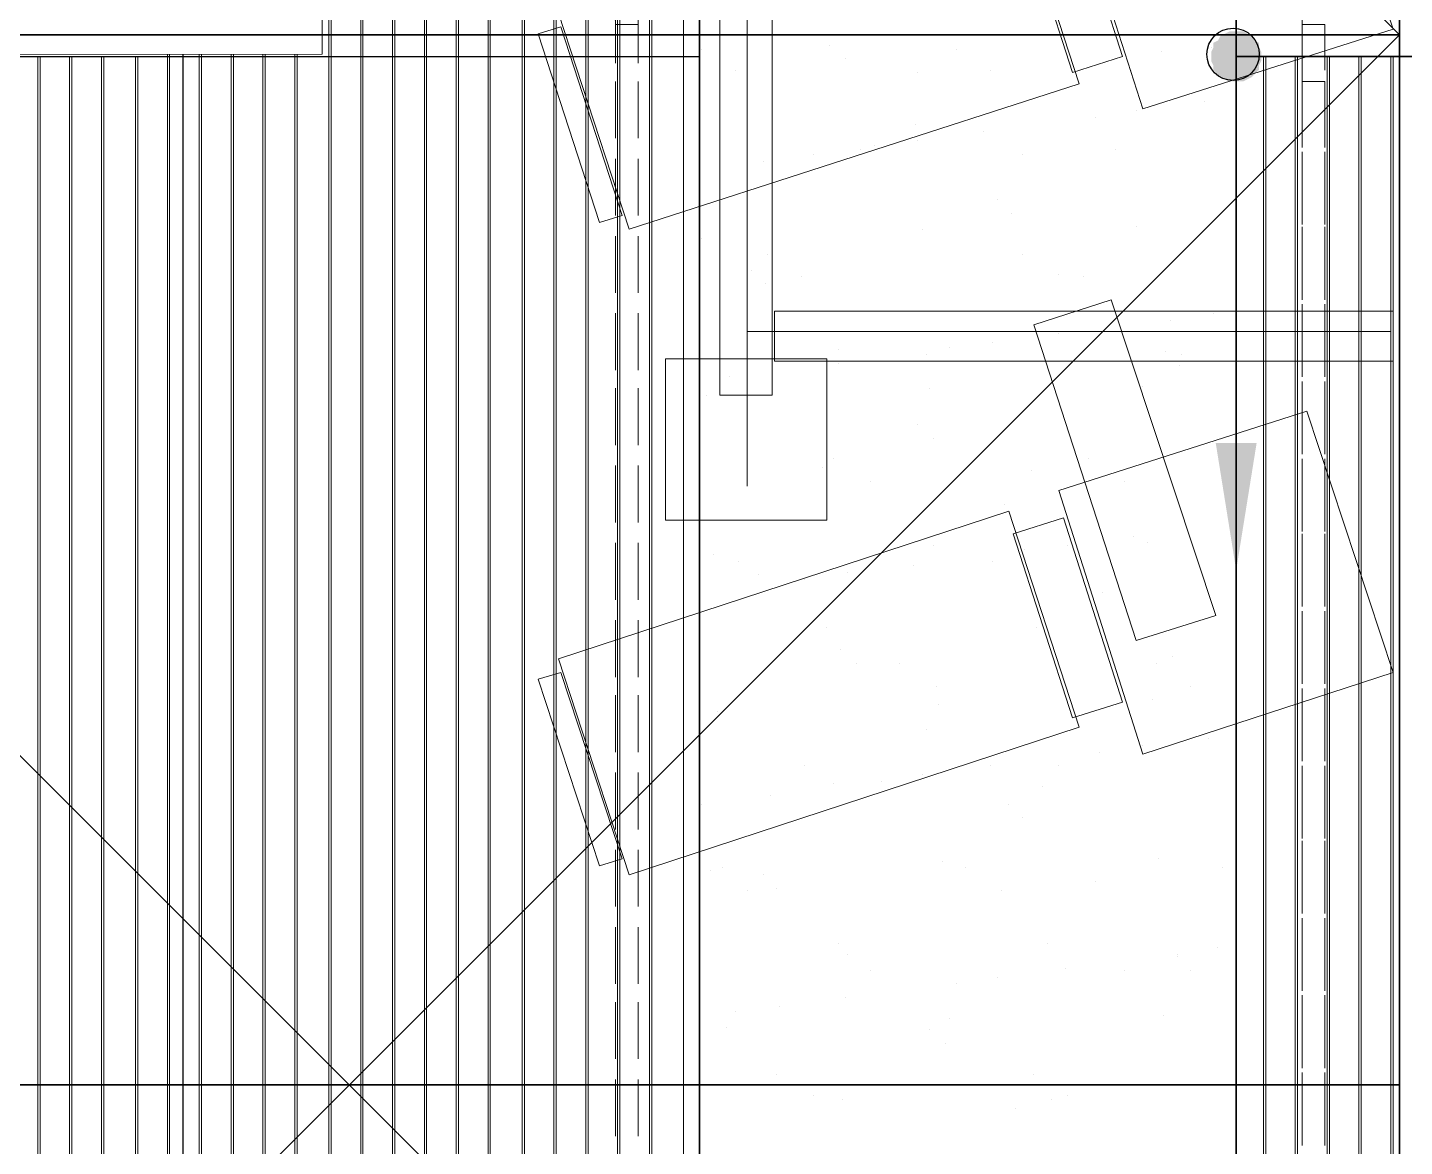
# Model space of a CAD drawing. Header units: millimetres. Extents: x -356862 to 418287, y 0 to 839748.
# Drawn here: x 381774 to 383084, y 772050 to 773116 of the extents above; entities that cross this region are included whole.
import ezdxf

# ---------------------------------------------------------------- set-up
doc = ezdxf.new("R2010")
doc.units = ezdxf.units.MM
doc.layers.add('PDF _Геометрия', color=7, linetype='Continuous', true_color=0xbababa)
doc.layers.add('PDF _Сплошная заливка', color=7, linetype='Continuous', true_color=0xf50000)

msp = doc.modelspace()

# ---------------------------------------------------------------- linework, layer by layer
at = {"color": 1, "lineweight": 35}
for points in [[(381079.7093, 775109.0199), (383079.7093, 773109.0199)], [(381079.7093, 771109.0199), (383079.7093, 773109.0199)], [(381079.7093, 773109.0199), (383079.7093, 771109.0199)]]:
    msp.add_lwpolyline(points, dxfattribs=at)
for points in [[(381079.7093, 773109.0199), (383079.7093, 773109.0199), (383079.7093, 774109.0199), (381079.7093, 774109.0199)], [(381079.7093, 772109.0199), (383079.7093, 772109.0199), (383079.7093, 773109.0199), (381079.7093, 773109.0199)], [(381079.7093, 771109.0199), (383079.7093, 771109.0199), (383079.7093, 772109.0199), (381079.7093, 772109.0199)]]:
    msp.add_lwpolyline(points, close=True, dxfattribs=at)
at = {"layer": 'PDF _Геометрия', "color": 7, "lineweight": 9}
for points in [[(382413.3175, 770172.3522), (382413.3175, 776463.6924)], [(382924.2453, 776463.6924), (382924.2453, 770326.0635)]]:
    msp.add_lwpolyline(points, dxfattribs=at)
at = {"layer": 'PDF _Геометрия', "color": 24, "lineweight": 18, "true_color": 0xa12502}
msp.add_lwpolyline([(382413.3175, 776463.6924), (382924.2453, 776463.6924), (382924.2453, 770326.0635), (382770.534, 770326.0635), (382770.534, 770172.3522), (382413.3175, 770172.3522)], close=True, dxfattribs=at)
at = {"layer": 'PDF _Геометрия', "color": 8, "lineweight": 25, "true_color": 0x767676}
msp.add_lwpolyline([(382413.3175, 776463.6924), (382924.2453, 776463.6924), (382924.2453, 770326.0635), (382770.534, 770326.0635), (382770.534, 770172.3522), (382413.3175, 770172.3522)], close=True, dxfattribs=at)
at = {"layer": 'PDF _Геометрия', "color": 252, "lineweight": 5, "true_color": 0x989898}
for points in [[(382458.7814, 772679.3625), (382458.7814, 774852.9707)], [(382354.8639, 773082.0429), (382354.8639, 773118.847), (382354.8639, 773149.1563)], [(382987.0288, 773149.1563), (382987.0288, 773118.847), (382987.0288, 773075.548)], [(383008.6783, 773075.548), (383008.6783, 773118.847), (382997.8536, 773118.847), (382987.0288, 773118.847), (382987.0288, 773121.012), (382987.0288, 773123.1769), (382987.0288, 773125.3419), (382989.1938, 773127.5068), (382989.1938, 773129.6718), (382989.1938, 773131.8367), (382991.3587, 773134.0017), (382991.3587, 773136.1666), (382993.5237, 773138.3315), (382993.5237, 773140.4965), (382995.6886, 773140.4965)], [(382987.0288, 773129.6718), (382987.0288, 773105.8573)], [(383008.6783, 773099.3625), (383008.6783, 773112.3522)], [(382987.0288, 773095.0326), (382987.0288, 773064.7233), (382987.0288, 773023.5893)], [(382333.2144, 773064.7233), (382333.2144, 773014.9295)], [(382354.8639, 773014.9295), (382354.8639, 773064.7233)], [(383008.6783, 773023.5893), (383008.6783, 773064.7233), (382997.8536, 773064.7233), (382987.0288, 773064.7233)], [(382333.2144, 773058.2285), (382333.2144, 773010.5996)], [(382354.8639, 773010.5996), (382354.8639, 773058.2285)], [(382987.0288, 773051.7336), (382987.0288, 773001.9398)], [(383008.6783, 773001.9398), (383008.6783, 773051.7336)], [(382987.0288, 772997.6099), (382987.0288, 772949.981)], [(383008.6783, 772949.981), (383008.6783, 772997.6099)], [(382333.2144, 772991.1151), (382333.2144, 772941.3212)], [(382333.2144, 772984.6202), (382333.2144, 772936.9913)], [(382354.8639, 772941.3212), (382354.8639, 772991.1151)], [(382354.8639, 772936.9913), (382354.8639, 772984.6202)], [(382987.0288, 772978.1254), (382987.0288, 772928.3315)], [(383008.6783, 772928.3315), (383008.6783, 772978.1254)], [(382987.0288, 772926.1666), (382987.0288, 772876.3728)], [(383008.6783, 772876.3728), (383008.6783, 772926.1666)], [(382333.2144, 772917.5068), (382333.2144, 772869.8779)], [(382333.2144, 772913.1769), (382333.2144, 772863.3831)], [(382354.8639, 772869.8779), (382354.8639, 772917.5068)], [(382354.8639, 772863.3831), (382354.8639, 772913.1769)], [(382987.0288, 772904.5171), (382987.0288, 772856.8882)], [(383008.6783, 772856.8882), (383008.6783, 772904.5171)], [(382333.2144, 772843.8986), (382333.2144, 772796.2697)], [(382354.8639, 772796.2697), (382354.8639, 772843.8986)], [(382987.0288, 772852.5584), (382987.0288, 772802.7645)], [(383008.6783, 772802.7645), (383008.6783, 772852.5584)], [(382333.2144, 772839.5687), (382333.2144, 772789.7748)], [(382354.8639, 772789.7748), (382354.8639, 772839.5687)], [(382987.0288, 772830.9089), (382987.0288, 772783.28)], [(383008.6783, 772783.28), (383008.6783, 772830.9089)], [(383071.4618, 772826.579), (382458.7814, 772826.579)], [(382987.0288, 772778.9501), (382987.0288, 772731.3212)], [(383008.6783, 772731.3212), (383008.6783, 772778.9501)], [(382333.2144, 772772.4553), (382333.2144, 772722.6614)], [(382333.2144, 772765.9604), (382333.2144, 772718.3315)], [(382354.8639, 772722.6614), (382354.8639, 772772.4553)], [(382354.8639, 772718.3315), (382354.8639, 772765.9604)], [(382987.0288, 772759.4656), (382987.0288, 772709.6718)], [(383008.6783, 772709.6718), (383008.6783, 772759.4656)], [(382333.2144, 772698.847), (382333.2144, 772649.0532)], [(382354.8639, 772649.0532), (382354.8639, 772698.847)], [(382987.0288, 772705.3419), (382987.0288, 772657.713)], [(383008.6783, 772657.713), (383008.6783, 772705.3419)], [(382333.2144, 772692.3522), (382333.2144, 772644.7233)], [(382354.8639, 772644.7233), (382354.8639, 772692.3522)], [(382987.0288, 772685.8573), (382987.0288, 772636.0635)], [(383008.6783, 772636.0635), (383008.6783, 772685.8573)], [(382987.0288, 772633.8986), (382987.0288, 772584.1047)], [(383008.6783, 772584.1047), (383008.6783, 772633.8986)], [(382333.2144, 772625.2388), (382333.2144, 772577.6099)], [(382333.2144, 772620.9089), (382333.2144, 772571.1151)], [(382354.8639, 772577.6099), (382354.8639, 772625.2388)], [(382354.8639, 772571.1151), (382354.8639, 772620.9089)], [(382987.0288, 772612.2491), (382987.0288, 772564.6202)], [(383008.6783, 772564.6202), (383008.6783, 772612.2491)], [(382987.0288, 772560.2903), (382987.0288, 772510.4965)], [(383008.6783, 772510.4965), (383008.6783, 772560.2903)], [(382333.2144, 772551.6305), (382333.2144, 772504.0017)], [(382333.2144, 772547.3006), (382333.2144, 772497.5068)], [(382354.8639, 772504.0017), (382354.8639, 772551.6305)], [(382354.8639, 772497.5068), (382354.8639, 772547.3006)], [(382987.0288, 772538.6408), (382987.0288, 772491.012)], [(383008.6783, 772491.012), (383008.6783, 772538.6408)], [(382987.0288, 772486.6821), (382987.0288, 772439.0532)], [(383008.6783, 772439.0532), (383008.6783, 772486.6821)], [(382333.2144, 772480.1872), (382333.2144, 772430.3934)], [(382333.2144, 772473.6924), (382333.2144, 772426.0635)], [(382354.8639, 772430.3934), (382354.8639, 772480.1872)], [(382354.8639, 772426.0635), (382354.8639, 772473.6924)], [(382987.0288, 772467.1975), (382987.0288, 772417.4037)], [(383008.6783, 772417.4037), (383008.6783, 772467.1975)], [(382987.0288, 772413.0738), (382987.0288, 772365.445)], [(383008.6783, 772365.445), (383008.6783, 772413.0738)], [(382333.2144, 772406.579), (382333.2144, 772356.7852)], [(382333.2144, 772400.0841), (382333.2144, 772352.4553)], [(382354.8639, 772356.7852), (382354.8639, 772406.579)], [(382354.8639, 772352.4553), (382354.8639, 772400.0841)], [(382987.0288, 772393.5893), (382987.0288, 772343.7955)], [(383008.6783, 772343.7955), (383008.6783, 772393.5893)], [(382333.2144, 772332.9707), (382333.2144, 772285.3419)], [(382354.8639, 772285.3419), (382354.8639, 772332.9707)], [(382987.0288, 772341.6305), (382987.0288, 772291.8367)], [(383008.6783, 772291.8367), (383008.6783, 772341.6305)], [(382333.2144, 772328.6408), (382333.2144, 772278.847)], [(382354.8639, 772278.847), (382354.8639, 772328.6408)], [(382987.0288, 772319.981), (382987.0288, 772272.3522)], [(383008.6783, 772272.3522), (383008.6783, 772319.981)], [(382987.0288, 772268.0223), (382987.0288, 772218.2285)], [(383008.6783, 772218.2285), (383008.6783, 772268.0223)], [(382333.2144, 772259.3625), (382333.2144, 772211.7336)], [(382333.2144, 772255.0326), (382333.2144, 772205.2388)], [(382354.8639, 772211.7336), (382354.8639, 772259.3625)], [(382354.8639, 772205.2388), (382354.8639, 772255.0326)], [(382987.0288, 772246.3728), (382987.0288, 772198.7439)], [(383008.6783, 772198.7439), (383008.6783, 772246.3728)], [(382333.2144, 772187.9192), (382333.2144, 772138.1254)], [(382354.8639, 772138.1254), (382354.8639, 772187.9192)], [(382987.0288, 772194.414), (382987.0288, 772146.7852)], [(383008.6783, 772146.7852), (383008.6783, 772194.414)], [(382333.2144, 772181.4243), (382333.2144, 772133.7955)], [(382354.8639, 772133.7955), (382354.8639, 772181.4243)], [(382987.0288, 772174.9295), (382987.0288, 772125.1357)], [(383008.6783, 772125.1357), (383008.6783, 772174.9295)], [(382987.0288, 772120.8058), (382987.0288, 772073.1769)], [(383008.6783, 772073.1769), (383008.6783, 772120.8058)], [(382333.2144, 772114.3109), (382333.2144, 772064.5171)], [(382333.2144, 772107.8161), (382333.2144, 772060.1872)], [(382354.8639, 772064.5171), (382354.8639, 772114.3109)], [(382354.8639, 772060.1872), (382354.8639, 772107.8161)], [(382987.0288, 772101.3212), (382987.0288, 772051.5274)], [(383008.6783, 772051.5274), (383008.6783, 772101.3212)]]:
    msp.add_lwpolyline(points, dxfattribs=at)
for points in [[(382482.5959, 774736.0635), (382432.802, 774736.0635), (382432.802, 772765.9604), (382482.5959, 772765.9604)], [(382991.3587, 773365.6511), (382755.3794, 773287.713), (382835.4824, 773038.7439), (383073.6268, 773114.5171)], [(382707.7505, 773268.2285), (382279.0907, 773129.6718), (382346.2041, 772924.0017), (382774.8639, 773062.5584)], [(382712.0804, 773248.7439), (382759.7093, 773263.8986), (382815.9979, 773088.5377), (382768.369, 773073.3831)], [(382259.6062, 773110.1872), (382281.2556, 773116.6821), (382339.7093, 772936.9913), (382318.0598, 772930.4965)], [(382805.1732, 772856.8882), (382731.5649, 772833.0738), (382828.9876, 772532.146), (382904.7608, 772555.9604)], [(383073.6268, 772798.4346), (382484.7608, 772798.4346), (382484.7608, 772846.0635), (383073.6268, 772846.0635)], [(382534.5546, 772646.8882), (382380.8433, 772646.8882), (382380.8433, 772800.5996), (382534.5546, 772800.5996)], [(382991.3587, 772750.8058), (382755.3794, 772675.0326), (382835.4824, 772423.8986), (383073.6268, 772501.8367)], [(382707.7505, 772655.548), (382279.0907, 772514.8264), (382346.2041, 772309.1563), (382774.8639, 772449.8779)], [(382712.0804, 772633.8986), (382759.7093, 772649.0532), (382815.9979, 772473.6924), (382768.369, 772458.5377)], [(382259.6062, 772495.3419), (382281.2556, 772501.8367), (382339.7093, 772324.3109), (382318.0598, 772317.8161)]]:
    msp.add_lwpolyline(points, close=True, dxfattribs=at)
at = {"layer": 'PDF _Геометрия', "color": 150, "lineweight": 30, "true_color": 0x0080ff}
for points in [[(379139.9154, 773701.2181), (379139.9154, 773088.5377), (379856.5134, 773088.5377), (382413.3175, 773088.5377)], [(381921.8742, 770018.6408), (381921.8742, 773090.7027)], [(382924.2453, 773088.5377), (387834.3484, 773088.5377)]]:
    msp.add_lwpolyline(points, dxfattribs=at)
for points in [[(379139.9154, 773701.2181), (382413.3175, 773701.2181), (382413.3175, 770172.3522), (382311.5649, 770172.3522), (382311.5649, 770018.6408), (381850.4309, 770018.6408), (381850.4309, 769867.0944), (381389.2969, 769867.0944), (381389.2969, 769713.3831), (380930.3278, 769713.3831), (380930.3278, 769559.6718), (380469.1938, 769559.6718), (380469.1938, 769405.9604), (380008.0598, 769405.9604), (380008.0598, 769252.2491), (379549.0907, 769252.2491), (379549.0907, 769098.5377), (379139.9154, 769098.5377)], [(387834.3484, 771861.012), (387373.2144, 771861.012), (387373.2144, 771707.3006), (386914.2453, 771707.3006), (386914.2453, 771553.5893), (386453.1113, 771553.5893), (386453.1113, 771399.8779), (385991.9773, 771399.8779), (385991.9773, 771246.1666), (385533.0082, 771246.1666), (385533.0082, 771094.6202), (385071.8742, 771094.6202), (385071.8742, 770940.9089), (384612.9051, 770940.9089), (384612.9051, 770787.1975), (384151.7711, 770787.1975), (384151.7711, 770633.4862), (383690.6371, 770633.4862), (383690.6371, 770479.7748), (383231.668, 770479.7748), (383231.668, 770326.0635), (382924.2453, 770326.0635), (382924.2453, 773701.2181), (387834.3484, 773701.2181)]]:
    msp.add_lwpolyline(points, close=True, dxfattribs=at)
at = {"layer": 'PDF _Геометрия', "color": 254, "lineweight": 5, "true_color": 0xdcdcdc}
for points in [[(382060.4309, 773701.2181), (382060.4309, 770018.6408)], [(382090.7402, 773701.2181), (382090.7402, 770018.6408)], [(382121.0495, 773701.2181), (382121.0495, 770018.6408)], [(382153.5237, 773701.2181), (382153.5237, 770018.6408)], [(382183.833, 773701.2181), (382183.833, 770018.6408)], [(382214.1422, 773701.2181), (382214.1422, 770018.6408)], [(382244.4515, 773701.2181), (382244.4515, 770018.6408)], [(382274.7608, 773701.2181), (382274.7608, 770018.6408)], [(382305.0701, 773701.2181), (382305.0701, 770018.6408)], [(382337.5443, 773701.2181), (382337.5443, 770172.3522)], [(382367.8536, 773701.2181), (382367.8536, 770172.3522)], [(382398.1629, 773701.2181), (382398.1629, 770172.3522)], [(381906.7196, 773090.7027), (381906.7196, 770018.6408)], [(381937.0288, 773090.7027), (381937.0288, 770018.6408)], [(381969.5031, 773090.7027), (381969.5031, 770018.6408)], [(381999.8123, 773090.7027), (381999.8123, 770018.6408)], [(382030.1216, 773090.7027), (382030.1216, 770018.6408)], [(381785.4824, 773088.5377), (381785.4824, 769867.0944)], [(381815.7917, 773088.5377), (381815.7917, 769867.0944)], [(381846.101, 773088.5377), (381846.101, 769867.0944)], [(381876.4103, 773088.5377), (381876.4103, 770018.6408)], [(382950.2247, 773088.5377), (382950.2247, 770326.0635)], [(382980.534, 773088.5377), (382980.534, 770326.0635)], [(383010.8433, 773088.5377), (383010.8433, 770326.0635)], [(383043.3175, 773088.5377), (383043.3175, 770326.0635)], [(383073.6268, 773088.5377), (383073.6268, 770326.0635)]]:
    msp.add_lwpolyline(points, close=True, dxfattribs=at)
for points in [[(382062.5959, 770018.6408), (382062.5959, 773701.2181)], [(382092.9051, 770018.6408), (382092.9051, 773701.2181)], [(382123.2144, 770018.6408), (382123.2144, 773701.2181)], [(382151.3587, 770018.6408), (382151.3587, 773701.2181)], [(382181.668, 770018.6408), (382181.668, 773701.2181)], [(382211.9773, 770018.6408), (382211.9773, 773701.2181)], [(382246.6165, 770018.6408), (382246.6165, 773701.2181)], [(382276.9257, 770018.6408), (382276.9257, 773701.2181)], [(382307.235, 770018.6408), (382307.235, 773701.2181)], [(382335.3794, 770172.3522), (382335.3794, 773701.2181)], [(382365.6886, 770172.3522), (382365.6886, 773701.2181)], [(382398.1629, 770172.3522), (382398.1629, 773701.2181)], [(381908.8845, 770018.6408), (381908.8845, 773090.7027)], [(381939.1938, 770018.6408), (381939.1938, 773090.7027)], [(381967.3381, 770018.6408), (381967.3381, 773090.7027)], [(381997.6474, 770018.6408), (381997.6474, 773090.7027)], [(382027.9567, 770018.6408), (382027.9567, 773090.7027)], [(381783.3175, 769867.0944), (381783.3175, 773088.5377)], [(381813.6268, 769867.0944), (381813.6268, 773088.5377)], [(381843.9361, 769867.0944), (381843.9361, 773088.5377)], [(381878.5752, 770018.6408), (381878.5752, 773088.5377)], [(382952.3897, 770326.0635), (382952.3897, 773088.5377)], [(382982.6989, 770326.0635), (382982.6989, 773088.5377)], [(383013.0082, 770326.0635), (383013.0082, 773088.5377)], [(383041.1526, 770326.0635), (383041.1526, 773088.5377)], [(383071.4618, 770326.0635), (383071.4618, 773088.5377)]]:
    msp.add_lwpolyline(points, dxfattribs=at)
at = {"layer": 'PDF _Геометрия', "color": 6, "lineweight": 9}
for points in [[(379497.1319, 773599.4656), (382053.9361, 773599.4656), (382053.9361, 773090.7027), (379497.1319, 773088.5377)], [(385277.5443, 773599.4656), (382924.2453, 773599.4656), (382924.2453, 773088.5377), (385277.5443, 773088.5377)]]:
    msp.add_lwpolyline(points, close=True, dxfattribs=at)
at = {"layer": 'PDF _Геометрия', "color": 252, "lineweight": 5, "true_color": 0x989898}
msp.add_lwpolyline([(382339.7093, 773149.1563, 0.133918084), (382315.8948, 773157.8161), (382315.8948, 773136.1666), (382318.0598, 773136.1666), (382320.2247, 773136.1666), (382320.2247, 773134.0017), (382322.3897, 773134.0017), (382324.5546, 773134.0017), (382324.5546, 773131.8367), (382326.7196, 773131.8367), (382328.8845, 773129.6718), (382331.0495, 773127.5068), (382331.0495, 773125.3419), (382333.2144, 773123.1769), (382333.2144, 773121.012), (382333.2144, 773118.847), (382354.8639, 773118.847), (382344.0391, 773118.847), (382333.2144, 773118.847), (382333.2144, 773082.0429)], format="xyb", dxfattribs=at)
at = {"layer": 'PDF _Геометрия', "color": 24, "lineweight": 18, "true_color": 0xa12502}
for points in [[(382415.4824, 773095.0326), (382415.4824, 773095.0326)], [(382536.7196, 773099.3625), (382536.7196, 773099.3625)], [(382657.9567, 773095.0326), (382657.9567, 773095.0326)], [(382852.802, 773092.8676), (382852.802, 773092.8676)], [(382900.4309, 773097.1975), (382900.4309, 773097.1975)], [(382551.8742, 773086.3728), (382551.8742, 773086.3728)], [(382447.9567, 773075.548), (382447.9567, 773075.548)], [(382621.1526, 773073.3831), (382621.1526, 773073.3831)], [(382690.4309, 773075.548), (382690.4309, 773075.548)], [(382824.6577, 773075.548), (382824.6577, 773075.548)], [(382893.9361, 773045.2388), (382893.9361, 773045.2388)], [(382790.0185, 773030.0841), (382790.0185, 773030.0841)], [(382828.9876, 773036.579), (382828.9876, 773036.579)], [(382618.9876, 773023.5893), (382618.9876, 773023.5893)], [(382683.9361, 773017.0944), (382683.9361, 773017.0944)], [(382567.0288, 772999.7748), (382567.0288, 772999.7748)], [(382580.0185, 773004.1047), (382580.0185, 773004.1047)], [(382621.1526, 773008.4346), (382621.1526, 773008.4346)], [(382809.5031, 772999.7748), (382809.5031, 772999.7748)], [(382473.9361, 772988.9501), (382473.9361, 772988.9501)], [(382521.5649, 772995.445), (382521.5649, 772995.445)], [(382720.7402, 772995.445), (382720.7402, 772995.445)], [(382696.9257, 772952.146), (382696.9257, 772952.146)], [(382709.9154, 772939.1563), (382709.9154, 772939.1563)], [(382625.4824, 772924.0017), (382625.4824, 772924.0017)], [(382828.9876, 772926.1666), (382828.9876, 772926.1666)], [(382415.4824, 772915.3419), (382415.4824, 772915.3419)], [(382478.266, 772900.1872), (382478.266, 772900.1872)], [(382720.7402, 772900.1872), (382720.7402, 772900.1872)], [(382463.1113, 772885.0326), (382463.1113, 772885.0326)], [(382755.3794, 772880.7027), (382755.3794, 772880.7027)], [(382476.101, 772872.0429), (382476.101, 772872.0429)], [(382510.7402, 772878.5377), (382510.7402, 772878.5377)], [(382779.1938, 772878.5377), (382779.1938, 772878.5377)], [(382525.8948, 772846.0635), (382525.8948, 772846.0635)], [(382725.0701, 772846.0635), (382725.0701, 772846.0635)], [(382902.5959, 772843.8986), (382902.5959, 772843.8986)], [(382861.4618, 772837.4037), (382861.4618, 772837.4037)], [(382692.5959, 772815.7542), (382692.5959, 772815.7542)], [(382755.3794, 772824.414), (382755.3794, 772824.414)], [(382545.3794, 772809.2594), (382545.3794, 772809.2594)], [(382629.8123, 772804.9295), (382629.8123, 772804.9295)], [(382651.4618, 772811.4243), (382651.4618, 772811.4243)], [(382857.1319, 772807.0944), (382857.1319, 772807.0944)], [(382872.2866, 772804.9295), (382872.2866, 772804.9295)], [(382545.3794, 772796.2697), (382545.3794, 772796.2697)], [(382870.1216, 772794.1047), (382870.1216, 772794.1047)], [(382441.4618, 772783.28), (382441.4618, 772783.28)], [(382482.5959, 772787.6099), (382482.5959, 772787.6099)], [(382419.8123, 772765.9604), (382419.8123, 772765.9604)], [(382631.9773, 772772.4553), (382631.9773, 772772.4553)], [(382835.4824, 772774.6202), (382835.4824, 772774.6202)], [(382621.1526, 772737.8161), (382621.1526, 772737.8161)], [(382636.3072, 772724.8264), (382636.3072, 772724.8264)], [(382530.2247, 772696.6821), (382530.2247, 772696.6821)], [(382541.0495, 772705.3419), (382541.0495, 772705.3419)], [(382783.5237, 772705.3419), (382783.5237, 772705.3419)], [(382575.6886, 772683.6924), (382575.6886, 772683.6924)], [(382729.4, 772694.5171), (382729.4, 772694.5171)], [(382818.1629, 772683.6924), (382818.1629, 772683.6924)], [(382703.4206, 772662.0429), (382703.4206, 772662.0429)], [(382826.8227, 772631.7336), (382826.8227, 772631.7336)], [(382636.3072, 772623.0738), (382636.3072, 772623.0738)], [(382722.9051, 772618.7439), (382722.9051, 772618.7439)], [(382764.0391, 772623.0738), (382764.0391, 772623.0738)], [(382839.8123, 772625.2388), (382839.8123, 772625.2388)], [(382426.3072, 772614.414), (382426.3072, 772614.414)], [(382450.1216, 772607.9192), (382450.1216, 772607.9192)], [(382692.5959, 772607.9192), (382692.5959, 772607.9192)], [(382469.6062, 772594.9295), (382469.6062, 772594.9295)], [(382554.0391, 772597.0944), (382554.0391, 772597.0944)], [(382616.8227, 772603.5893), (382616.8227, 772603.5893)], [(382781.3587, 772592.7645), (382781.3587, 772592.7645)], [(382512.9051, 772590.5996), (382512.9051, 772590.5996)], [(382796.5134, 772577.6099), (382796.5134, 772577.6099)], [(382534.5546, 772545.1357), (382534.5546, 772545.1357)], [(382733.7299, 772545.1357), (382733.7299, 772545.1357)], [(382547.5443, 772523.4862), (382547.5443, 772523.4862)], [(382863.6268, 772516.9913), (382863.6268, 772516.9913)], [(382562.6989, 772510.4965), (382562.6989, 772510.4965)], [(382603.833, 772510.4965), (382603.833, 772510.4965)], [(382848.4721, 772510.4965), (382848.4721, 772510.4965)], [(382638.4721, 772488.847), (382638.4721, 772488.847)], [(382880.9464, 772488.847), (382880.9464, 772488.847)], [(382844.1422, 772475.8573), (382844.1422, 772475.8573)], [(382430.6371, 772465.0326), (382430.6371, 772465.0326)], [(382640.6371, 772471.5274), (382640.6371, 772471.5274)], [(382629.8123, 772447.713), (382629.8123, 772447.713)], [(382898.266, 772439.0532), (382898.266, 772439.0532)], [(382794.3484, 772426.0635), (382794.3484, 772426.0635)], [(382835.4824, 772432.5584), (382835.4824, 772432.5584)], [(382512.9051, 772413.0738), (382512.9051, 772413.0738)], [(382690.4309, 772413.0738), (382690.4309, 772413.0738)], [(382755.3794, 772413.0738), (382755.3794, 772413.0738)], [(382541.0495, 772395.7542), (382541.0495, 772395.7542)], [(382586.5134, 772397.9192), (382586.5134, 772397.9192)], [(382625.4824, 772404.414), (382625.4824, 772404.414)], [(382480.4309, 772384.9295), (382480.4309, 772384.9295)], [(382740.2247, 772393.5893), (382740.2247, 772393.5893)], [(382415.4824, 772376.2697), (382415.4824, 772376.2697)], [(382707.7505, 772376.2697), (382707.7505, 772376.2697)], [(382720.7402, 772363.28), (382720.7402, 772363.28)], [(382644.967, 772322.146), (382644.967, 772322.146)], [(382850.6371, 772324.3109), (382850.6371, 772324.3109)], [(382424.1422, 772313.4862), (382424.1422, 772313.4862)], [(382434.967, 772315.6511), (382434.967, 772315.6511)], [(382473.9361, 772309.1563), (382473.9361, 772309.1563)], [(382666.6165, 772315.6511), (382666.6165, 772315.6511)], [(382911.2556, 772315.6511), (382911.2556, 772315.6511)], [(382458.7814, 772294.0017), (382458.7814, 772294.0017)], [(382486.9257, 772296.1666), (382486.9257, 772296.1666)], [(382701.2556, 772294.0017), (382701.2556, 772294.0017)], [(382790.0185, 772302.6614), (382790.0185, 772302.6614)], [(382545.3794, 772244.2078), (382545.3794, 772244.2078)], [(382744.5546, 772244.2078), (382744.5546, 772244.2078)], [(382906.9257, 772239.8779), (382906.9257, 772239.8779)], [(382554.0391, 772233.3831), (382554.0391, 772233.3831)], [(382867.9567, 772233.3831), (382867.9567, 772233.3831)], [(382867.9567, 772231.2181), (382867.9567, 772231.2181)], [(382575.6886, 772218.2285), (382575.6886, 772218.2285)], [(382696.9257, 772211.7336), (382696.9257, 772211.7336)], [(382761.8742, 772220.3934), (382761.8742, 772220.3934)], [(382818.1629, 772218.2285), (382818.1629, 772218.2285)], [(382880.9464, 772218.2285), (382880.9464, 772218.2285)], [(382657.9567, 772205.2388), (382657.9567, 772205.2388)], [(382551.8742, 772192.2491), (382551.8742, 772192.2491)], [(382447.9567, 772179.2594), (382447.9567, 772179.2594)], [(382489.0907, 772183.5893), (382489.0907, 772183.5893)], [(382651.4618, 772172.7645), (382651.4618, 772172.7645)], [(382854.967, 772174.9295), (382854.967, 772174.9295)], [(382439.2969, 772164.1047), (382439.2969, 772164.1047)], [(382631.9773, 772161.9398), (382631.9773, 772161.9398)], [(382647.1319, 772148.9501), (382647.1319, 772148.9501)], [(382486.9257, 772118.6408), (382486.9257, 772118.6408)], [(382731.5649, 772118.6408), (382731.5649, 772118.6408)], [(382521.5649, 772099.1563), (382521.5649, 772099.1563)], [(382549.7093, 772094.8264), (382549.7093, 772094.8264)], [(382748.8845, 772094.8264), (382748.8845, 772094.8264)], [(382764.0391, 772099.1563), (382764.0391, 772099.1563)], [(382714.2453, 772086.1666), (382714.2453, 772086.1666)]]:
    msp.add_lwpolyline(points, dxfattribs=at)
at = {"layer": 'PDF _Геометрия', "color": 171, "lineweight": 20, "true_color": 0x7f7fff}
msp.add_lwpolyline([(387834.3484, 773088.5377), (387834.3484, 771861.012), (387373.2144, 771861.012), (387373.2144, 771707.3006), (386914.2453, 771707.3006), (386914.2453, 771553.5893), (386453.1113, 771553.5893), (386453.1113, 771399.8779), (385991.9773, 771399.8779), (385991.9773, 771246.1666), (385533.0082, 771246.1666), (385533.0082, 771094.6202), (385071.8742, 771094.6202), (385071.8742, 770940.9089), (384612.9051, 770940.9089), (384612.9051, 770787.1975), (384151.7711, 770787.1975), (384151.7711, 770633.4862), (383690.6371, 770633.4862), (383690.6371, 770479.7748), (383231.668, 770479.7748), (383231.668, 770326.0635), (382924.2453, 770326.0635), (382924.2453, 773088.5377)], close=True, dxfattribs=at)
at = {"layer": 'PDF _Геометрия', "color": 1, "lineweight": 30, "true_color": 0xfa0000}
msp.add_lwpolyline([(383106.101, 773088.5377), (382924.2453, 773088.5377), (382924.2453, 772720.4965)], dxfattribs=at)
at = {"layer": 'PDF _Геометрия', "color": 7, "lineweight": 5}
msp.add_lwpolyline([(382413.3175, 772168.4346), (382413.3175, 772168.4346)], dxfattribs=at)
at = {"layer": 'PDF _Геометрия', "color": 1, "lineweight": 30, "true_color": 0xfa0000}
msp.add_circle((382921.2765, 773090.5485), 24.8983, dxfattribs=at)
at = {"layer": 'PDF _Сплошная заливка', "color": 1, "true_color": 0xfa0000, "transparency": 33554559}
for points in [[(382906.9257, 773103.6924), (382945.8948, 773101.5274), (382902.5959, 773101.5274)], [(382909.0907, 773108.0223), (382941.5649, 773103.6924), (382906.9257, 773103.6924)], [(382941.5649, 773103.6924), (382906.9257, 773103.6924), (382945.8948, 773101.5274)], [(382913.4206, 773110.1872), (382939.4, 773108.0223), (382909.0907, 773108.0223)], [(382939.4, 773108.0223), (382909.0907, 773108.0223), (382941.5649, 773103.6924)], [(382917.7505, 773112.3522), (382935.0701, 773110.1872), (382913.4206, 773110.1872)], [(382935.0701, 773110.1872), (382913.4206, 773110.1872), (382939.4, 773108.0223)], [(382922.0804, 773112.3522), (382930.7402, 773112.3522), (382917.7505, 773112.3522)], [(382930.7402, 773112.3522), (382917.7505, 773112.3522), (382935.0701, 773110.1872)], [(382926.4103, 773112.3522), (382922.0804, 773112.3522), (382930.7402, 773112.3522)], [(382902.5959, 773097.1975), (382948.0598, 773092.8676), (382900.4309, 773092.8676)], [(382948.0598, 773092.8676), (382900.4309, 773092.8676), (382948.0598, 773088.5377)], [(382900.4309, 773092.8676), (382948.0598, 773088.5377), (382900.4309, 773088.5377)], [(382945.8948, 773101.5274), (382902.5959, 773101.5274), (382945.8948, 773097.1975)], [(382902.5959, 773101.5274), (382945.8948, 773097.1975), (382902.5959, 773097.1975)], [(382945.8948, 773097.1975), (382902.5959, 773097.1975), (382948.0598, 773092.8676)], [(382948.0598, 773088.5377), (382900.4309, 773088.5377), (382948.0598, 773084.2078)], [(382900.4309, 773088.5377), (382948.0598, 773084.2078), (382900.4309, 773084.2078)], [(382948.0598, 773084.2078), (382900.4309, 773084.2078), (382945.8948, 773079.8779)], [(382900.4309, 773084.2078), (382945.8948, 773079.8779), (382902.5959, 773079.8779)], [(382945.8948, 773079.8779), (382902.5959, 773079.8779), (382945.8948, 773075.548)], [(382902.5959, 773079.8779), (382945.8948, 773075.548), (382902.5959, 773075.548)], [(382945.8948, 773075.548), (382902.5959, 773075.548), (382941.5649, 773071.2181)], [(382902.5959, 773075.548), (382941.5649, 773071.2181), (382906.9257, 773071.2181)], [(382941.5649, 773071.2181), (382906.9257, 773071.2181), (382939.4, 773069.0532)], [(382906.9257, 773071.2181), (382939.4, 773069.0532), (382909.0907, 773069.0532)], [(382939.4, 773069.0532), (382909.0907, 773069.0532), (382935.0701, 773066.8882)], [(382909.0907, 773069.0532), (382935.0701, 773066.8882), (382913.4206, 773066.8882)], [(382935.0701, 773066.8882), (382913.4206, 773066.8882), (382930.7402, 773064.7233)], [(382913.4206, 773066.8882), (382930.7402, 773064.7233), (382917.7505, 773064.7233)], [(382930.7402, 773064.7233), (382917.7505, 773064.7233), (382926.4103, 773064.7233)], [(382917.7505, 773064.7233), (382926.4103, 773064.7233), (382922.0804, 773064.7233)], [(382943.7299, 772720.4965), (382924.2453, 772599.2594), (382904.7608, 772720.4965)]]:
    msp.add_solid(points, dxfattribs=at)

doc.saveas('drawing.dxf')
